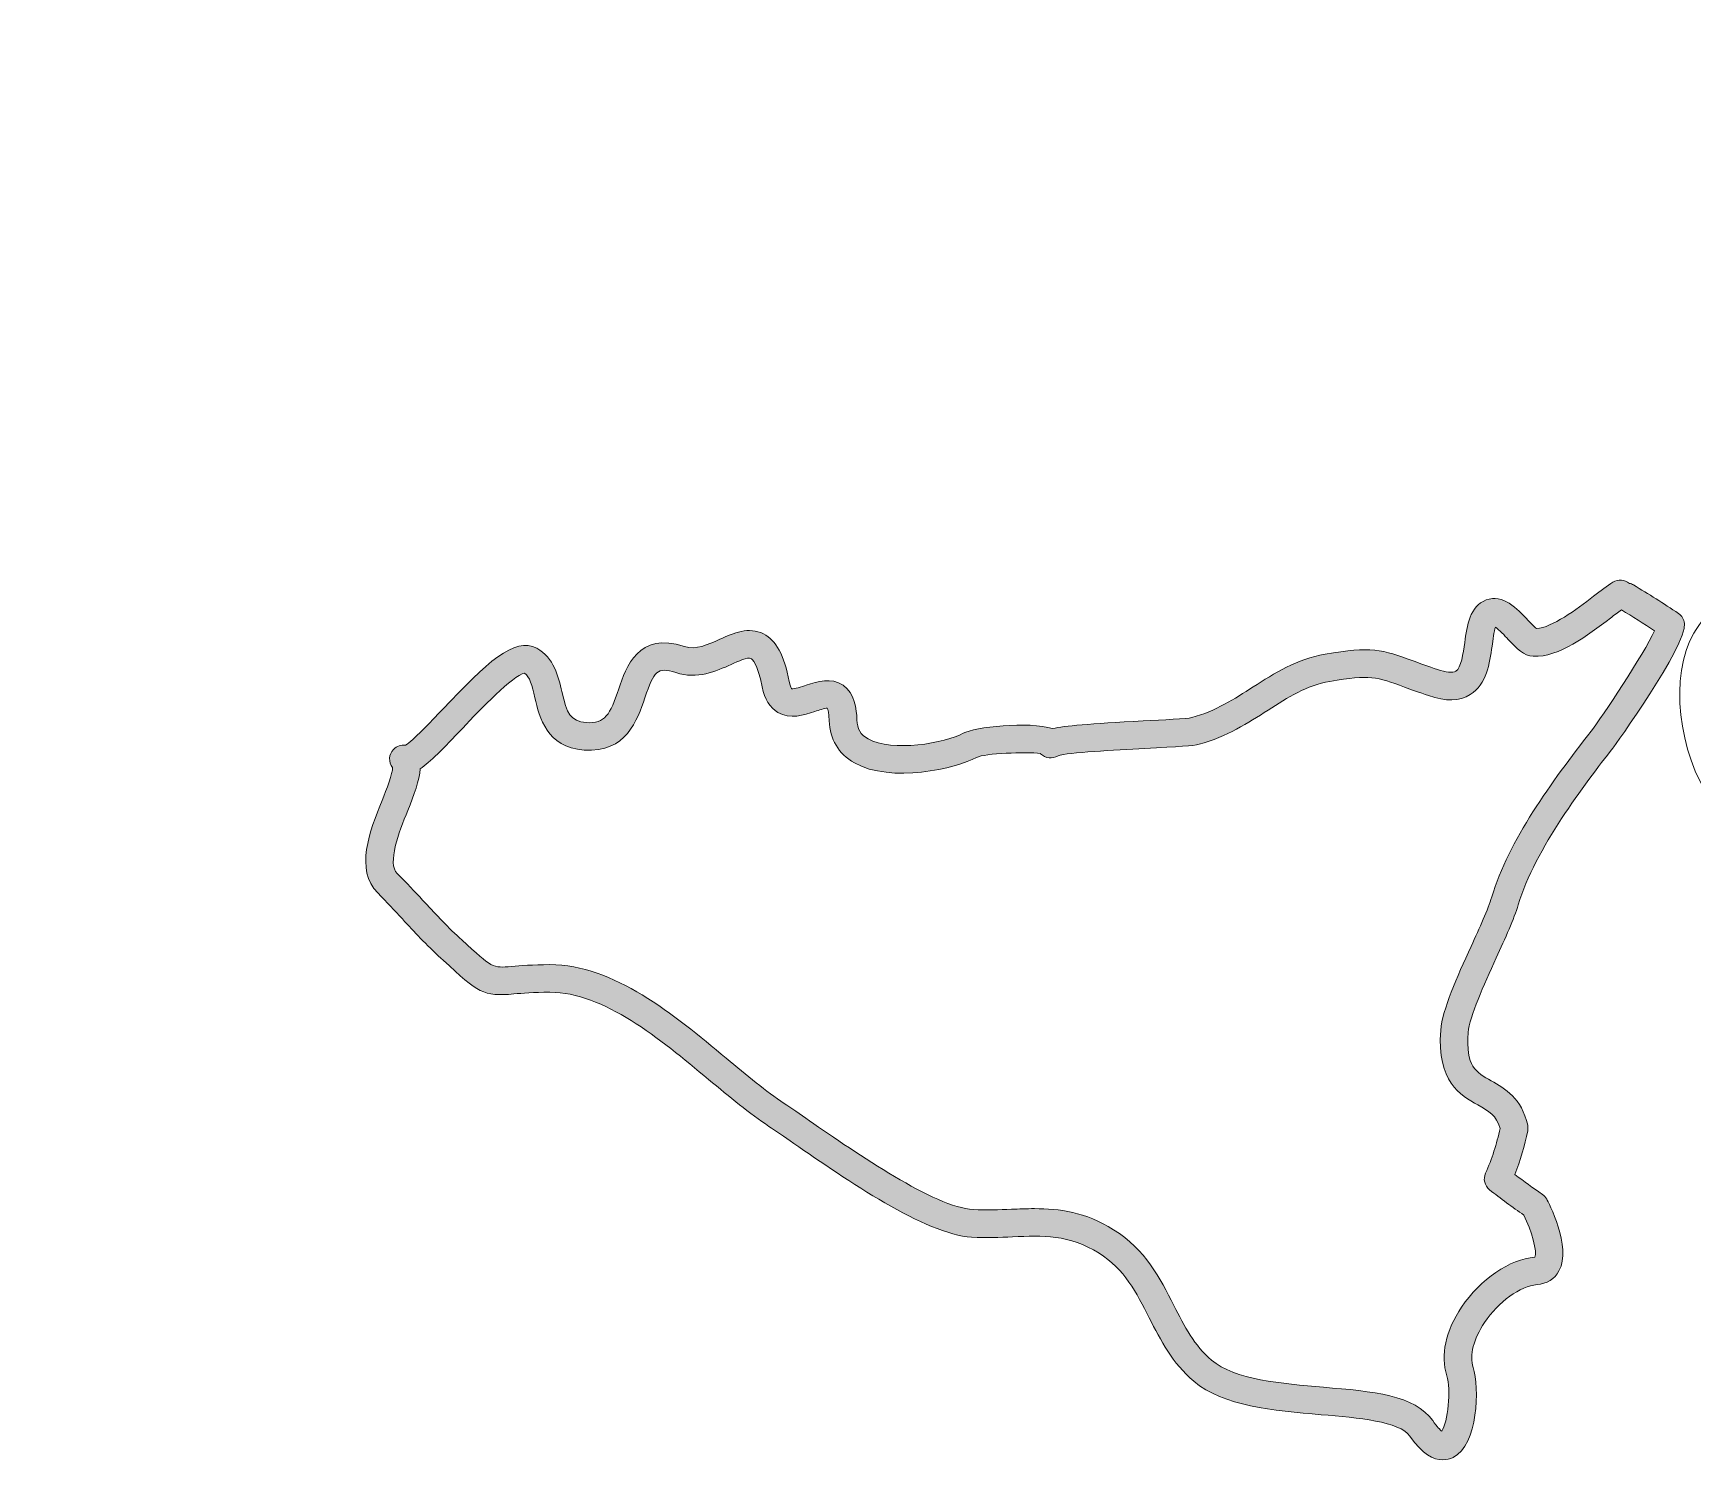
# Model space of a CAD drawing. Header units: inches. Extents: x 21 to 161, y 9 to 172.
# Drawn here: x 76.36 to 124.48, y 8.84 to 50.22 of the extents above; entities that cross this region are included whole.
import ezdxf

# ---------------------------------------------------------------- set-up
doc = ezdxf.new("R2010")
doc.units = ezdxf.units.IN
doc.header["$MEASUREMENT"] = 0
doc.layers.add('Livello 1', color=7, linetype='Continuous')

# ---------------------------------------------------------------- blocks, each defined once
blk = doc.blocks.new('block 2')
at = {"layer": 'Livello 1', "true_color": 0xffffff}
h = blk.add_hatch(color=7, dxfattribs=at)
h.dxf.hatch_style = 2
edge = h.paths.add_edge_path()
edge.add_spline(control_points=[(118.779, 23.393), (119.044, 23.973), (119.295, 24.522), (119.418, 24.935), (119.901, 26.561), (121.372, 28.461), (122.163, 29.481), (122.184, 29.509), (124.307, 32.449), (124.241, 33.095), (124.229, 33.214), (124.164, 33.321), (124.065, 33.387), (123.636, 33.674), (123.198, 33.952), (122.762, 34.213), (122.724, 34.236), (122.684, 34.251), (122.643, 34.26), (122.511, 34.374), (122.316, 34.392), (122.163, 34.293), (121.998, 34.186), (121.808, 34.041), (121.606, 33.888), (121.098, 33.501), (120.41, 32.977), (119.946, 32.946), (119.885, 32.998), (119.783, 33.106), (119.711, 33.182), (119.383, 33.531), (118.976, 33.966), (118.49, 33.777), (118.011, 33.59), (117.934, 33.034), (117.867, 32.544), (117.822, 32.217), (117.766, 31.811), (117.609, 31.714), (117.518, 31.657), (117.325, 31.674), (117.077, 31.759), (116.81, 31.85), (116.591, 31.931), (116.403, 32.001), (115.457, 32.35), (115.155, 32.432), (113.822, 32.205), (112.993, 32.064), (112.352, 31.652), (111.732, 31.254), (111.197, 30.91), (110.643, 30.555), (109.957, 30.365), (109.826, 30.334), (109.113, 30.297), (108.54, 30.268), (106.968, 30.186), (106.27, 30.129), (105.92, 30.045), (105.233, 30.269), (103.638, 30.084), (103.327, 29.912), (102.811, 29.627), (101.256, 29.355), (100.568, 29.748), (100.351, 29.872), (100.251, 30.042), (100.244, 30.3), (100.234, 30.617), (100.183, 31.066), (99.846, 31.302), (99.501, 31.543), (99.099, 31.41), (98.775, 31.303), (98.65, 31.262), (98.415, 31.183), (98.359, 31.205), (98.358, 31.205), (98.316, 31.245), (98.283, 31.409), (98.132, 32.178), (97.902, 32.605), (97.538, 32.793), (97.107, 33.015), (96.663, 32.814), (96.271, 32.638), (95.911, 32.475), (95.57, 32.323), (95.248, 32.429), (93.903, 32.874), (93.551, 31.825), (93.339, 31.198), (93.088, 30.456), (92.942, 30.177), (92.394, 30.223), (91.93, 30.259), (91.837, 30.485), (91.689, 31.12), (91.587, 31.558), (91.46, 32.102), (90.962, 32.377), (90.315, 32.732), (89.5, 31.947), (88.235, 30.612), (87.867, 30.223), (87.375, 29.704), (87.156, 29.562), (87.032, 29.581), (86.9, 29.542), (86.806, 29.444), (86.665, 29.298), (86.658, 29.073), (86.78, 28.918), (86.788, 28.752), (86.602, 28.282), (86.477, 27.966), (86.121, 27.068), (85.679, 25.952), (86.351, 25.279), (86.614, 25.014), (86.842, 24.767), (87.065, 24.526), (87.417, 24.145), (87.75, 23.785), (88.184, 23.386), (88.184, 23.386), (88.243, 23.332), (88.243, 23.332), (89.285, 22.374), (89.393, 22.274), (90.299, 22.351), (90.539, 22.371), (90.868, 22.399), (91.342, 22.4), (91.343, 22.4), (91.344, 22.4), (91.345, 22.4), (92.906, 22.4), (94.52, 21.056), (95.944, 19.871), (96.557, 19.361), (97.136, 18.879), (97.694, 18.509), (97.894, 18.376), (98.139, 18.207), (98.414, 18.016), (99.932, 16.964), (102.226, 15.374), (103.57, 15.297), (103.993, 15.271), (104.381, 15.288), (104.757, 15.304), (105.636, 15.343), (106.394, 15.375), (107.264, 14.832), (108, 14.372), (108.351, 13.682), (108.723, 12.951), (109.052, 12.305), (109.392, 11.638), (110.011, 11.116), (110.874, 10.387), (112.313, 10.265), (113.704, 10.146), (114.773, 10.055), (115.985, 9.952), (116.279, 9.522), (116.64, 8.994), (116.967, 8.837), (117.228, 8.837), (117.341, 8.837), (117.442, 8.867), (117.528, 8.909), (118.261, 9.266), (118.295, 10.935), (118.111, 11.516), (118, 11.868), (118.121, 12.343), (118.442, 12.82), (118.845, 13.419), (119.485, 13.881), (119.964, 13.919), (120.248, 13.942), (120.475, 14.083), (120.601, 14.316), (120.982, 15.015), (120.277, 16.34), (120.246, 16.397), (120.216, 16.453), (120.172, 16.501), (120.119, 16.537), (119.851, 16.72), (119.584, 16.913), (119.323, 17.113), (119.484, 17.522), (119.609, 17.947), (119.694, 18.38), (119.705, 18.433), (119.704, 18.487), (119.693, 18.54), (119.524, 19.328), (119.032, 19.606), (118.637, 19.829), (118.188, 20.082), (117.892, 20.25), (117.97, 21.23), (118.009, 21.706), (118.418, 22.602), (118.779, 23.393)], knot_values=[0, 0, 0, 0, 1, 1, 1, 2, 2, 2, 3, 3, 3, 4, 4, 4, 5, 5, 5, 6, 6, 6, 7, 7, 7, 8, 8, 8, 9, 9, 9, 10, 10, 10, 11, 11, 11, 12, 12, 12, 13, 13, 13, 14, 14, 14, 15, 15, 15, 16, 16, 16, 17, 17, 17, 18, 18, 18, 19, 19, 19, 20, 20, 20, 21, 21, 21, 22, 22, 22, 23, 23, 23, 24, 24, 24, 25, 25, 25, 26, 26, 26, 27, 27, 27, 28, 28, 28, 29, 29, 29, 30, 30, 30, 31, 31, 31, 32, 32, 32, 33, 33, 33, 34, 34, 34, 35, 35, 35, 36, 36, 36, 37, 37, 37, 38, 38, 38, 39, 39, 39, 40, 40, 40, 41, 41, 41, 42, 42, 42, 43, 43, 43, 44, 44, 44, 45, 45, 45, 46, 46, 46, 47, 47, 47, 48, 48, 48, 49, 49, 49, 50, 50, 50, 51, 51, 51, 52, 52, 52, 53, 53, 53, 54, 54, 54, 55, 55, 55, 56, 56, 56, 57, 57, 57, 58, 58, 58, 59, 59, 59, 60, 60, 60, 61, 61, 61, 62, 62, 62, 63, 63, 63, 64, 64, 64, 65, 65, 65, 66, 66, 66, 67, 67, 67, 68, 68, 68, 69, 69, 69, 70, 70, 70, 70], degree=3, periodic=1)
edge = h.paths.add_edge_path()
edge.add_spline(control_points=[(118.244, 19.132), (118.568, 18.949), (118.789, 18.825), (118.892, 18.45), (118.798, 18.002), (118.656, 17.564), (118.47, 17.149), (118.396, 16.982), (118.443, 16.786), (118.586, 16.672), (118.911, 16.415), (119.247, 16.166), (119.585, 15.934), (119.797, 15.503), (119.984, 14.853), (119.901, 14.716), (119.177, 14.659), (118.324, 14.076), (117.779, 13.267), (117.313, 12.577), (117.161, 11.869), (117.349, 11.275), (117.473, 10.879), (117.38, 9.925), (117.205, 9.666), (117.155, 9.704), (117.065, 9.789), (116.939, 9.974), (116.431, 10.717), (115.199, 10.821), (113.772, 10.943), (112.564, 11.046), (111.195, 11.162), (110.527, 11.727), (110.032, 12.145), (109.742, 12.713), (109.436, 13.314), (109.031, 14.11), (108.611, 14.933), (107.687, 15.511), (106.865, 16.025), (106.113, 16.123), (105.392, 16.123), (105.166, 16.123), (104.943, 16.113), (104.722, 16.104), (104.367, 16.089), (104, 16.072), (103.617, 16.095), (102.497, 16.16), (100.226, 17.733), (98.87, 18.673), (98.59, 18.868), (98.341, 19.04), (98.137, 19.176), (97.614, 19.522), (97.051, 19.99), (96.456, 20.486), (94.927, 21.758), (93.195, 23.2), (91.345, 23.2), (91.344, 23.2), (91.343, 23.2), (91.342, 23.2), (90.833, 23.199), (90.485, 23.169), (90.231, 23.148), (89.675, 23.1), (89.676, 23.101), (88.784, 23.921), (88.784, 23.921), (88.725, 23.975), (88.725, 23.975), (88.315, 24.352), (87.993, 24.7), (87.653, 25.069), (87.423, 25.317), (87.189, 25.571), (86.918, 25.843), (86.616, 26.146), (86.965, 27.027), (87.22, 27.671), (87.4, 28.125), (87.565, 28.541), (87.578, 28.884), (87.872, 29.073), (88.24, 29.455), (88.816, 30.062), (89.326, 30.601), (90.266, 31.593), (90.607, 31.656), (90.758, 31.549), (90.823, 31.309), (90.91, 30.939), (91.042, 30.37), (91.242, 29.51), (92.332, 29.425), (93.555, 29.334), (93.88, 30.3), (94.097, 30.942), (94.358, 31.714), (94.458, 31.849), (94.996, 31.67), (95.614, 31.465), (96.161, 31.71), (96.599, 31.908), (96.804, 32), (97.083, 32.128), (97.171, 32.082), (97.201, 32.066), (97.361, 31.952), (97.499, 31.254), (97.569, 30.899), (97.722, 30.65), (97.953, 30.515), (98.31, 30.307), (98.707, 30.438), (99.026, 30.544), (99.134, 30.579), (99.307, 30.637), (99.386, 30.638), (99.403, 30.601), (99.437, 30.502), (99.444, 30.276), (99.46, 29.739), (99.711, 29.316), (100.171, 29.054), (101.228, 28.451), (103.133, 28.891), (103.713, 29.211), (103.95, 29.33), (105.141, 29.378), (105.565, 29.324), (105.567, 29.322), (105.568, 29.321), (105.57, 29.319), (105.705, 29.179), (105.917, 29.159), (106.075, 29.261), (106.362, 29.353), (107.747, 29.425), (108.582, 29.469), (109.595, 29.521), (109.994, 29.546), (110.167, 29.593), (110.973, 29.816), (111.579, 30.205), (112.164, 30.581), (112.742, 30.952), (113.288, 31.303), (113.957, 31.417), (115.132, 31.618), (115.303, 31.554), (116.125, 31.25), (116.319, 31.179), (116.544, 31.096), (116.819, 31.002), (117.32, 30.83), (117.717, 30.84), (118.028, 31.033), (118.507, 31.328), (118.592, 31.942), (118.659, 32.435), (118.683, 32.606), (118.72, 32.876), (118.759, 32.989), (118.868, 32.912), (119.031, 32.737), (119.128, 32.635), (119.379, 32.367), (119.578, 32.155), (119.852, 32.145), (120.608, 32.11), (121.427, 32.746), (122.091, 33.251), (122.203, 33.336), (122.312, 33.419), (122.41, 33.491), (122.733, 33.297), (123.056, 33.094), (123.375, 32.885), (123.062, 32.214), (121.843, 30.374), (121.531, 29.971), (120.392, 28.501), (119.136, 26.796), (118.651, 25.163), (118.544, 24.803), (118.305, 24.28), (118.051, 23.725), (117.644, 22.832), (117.222, 21.91), (117.173, 21.293), (117.054, 19.804), (117.742, 19.416), (118.244, 19.132)], knot_values=[0, 0, 0, 0, 1, 1, 1, 2, 2, 2, 3, 3, 3, 4, 4, 4, 5, 5, 5, 6, 6, 6, 7, 7, 7, 8, 8, 8, 9, 9, 9, 10, 10, 10, 11, 11, 11, 12, 12, 12, 13, 13, 13, 14, 14, 14, 15, 15, 15, 16, 16, 16, 17, 17, 17, 18, 18, 18, 19, 19, 19, 20, 20, 20, 21, 21, 21, 22, 22, 22, 23, 23, 23, 24, 24, 24, 25, 25, 25, 26, 26, 26, 27, 27, 27, 28, 28, 28, 29, 29, 29, 30, 30, 30, 31, 31, 31, 32, 32, 32, 33, 33, 33, 34, 34, 34, 35, 35, 35, 36, 36, 36, 37, 37, 37, 38, 38, 38, 39, 39, 39, 40, 40, 40, 41, 41, 41, 42, 42, 42, 43, 43, 43, 44, 44, 44, 45, 45, 45, 46, 46, 46, 47, 47, 47, 48, 48, 48, 49, 49, 49, 50, 50, 50, 51, 51, 51, 52, 52, 52, 53, 53, 53, 54, 54, 54, 55, 55, 55, 56, 56, 56, 57, 57, 57, 58, 58, 58, 59, 59, 59, 60, 60, 60, 61, 61, 61, 62, 62, 62, 63, 63, 63, 64, 64, 64, 65, 65, 65, 65], degree=3, periodic=1)
at = {"layer": 'Livello 1', "lineweight": 0}
for points, knots in [([(155.176, 66.233), (155.008, 66.376), (154.631, 66.852), (154.266, 67.313), (152.954, 68.971), (152.27, 69.744), (151.681, 69.653), (150.121, 69.414), (146.778, 71.799), (145.491, 72.925), (143.555, 74.619), (141.526, 75.499), (139.376, 76.431), (138.834, 76.666), (138.279, 76.906), (137.712, 77.166), (137.001, 77.491), (136.218, 77.799), (135.39, 78.125), (133.394, 78.91), (131.131, 79.8), (129.723, 81.067), (129.306, 81.441), (129.108, 81.768), (129.132, 82.039), (129.176, 82.537), (129.99, 83.04), (130.707, 83.484), (131.426, 83.929), (132.105, 84.349), (132.422, 84.915), (132.899, 85.766), (132.946, 86.507), (132.561, 87.119), (131.363, 89.029), (126.245, 88.882), (121.542, 88.595), (120.728, 88.545), (120.088, 88.506), (119.773, 88.516), (119.689, 88.52), (119.609, 88.513), (119.531, 88.499), (118.711, 89.346), (117.798, 89.799), (116.835, 90.27), (116.513, 90.428), (116.184, 90.589), (115.85, 90.77), (115.565, 90.924), (115.513, 91.088), (115.428, 91.361), (115.311, 91.735), (115.151, 92.247), (114.302, 92.541), (113.074, 92.967), (111.182, 95.058), (110.052, 96.307), (109.915, 96.459), (109.788, 96.599), (109.674, 96.724), (107.449, 99.15), (106.579, 102.074), (105.658, 105.169), (105.171, 106.804), (104.668, 108.496), (103.946, 110.115), (103.903, 110.213), (103.819, 110.479), (103.723, 110.788), (103.16, 112.585), (102.478, 114.543), (101.502, 115.015), (101.228, 115.149), (100.936, 115.164), (100.661, 115.058), (99.417, 114.584), (97.621, 116.37), (96.178, 117.807), (95.287, 118.695), (94.518, 119.462), (93.84, 119.806), (92.032, 120.724), (88.936, 122.652), (88.504, 125.247), (88.44, 125.629), (88.274, 126.201), (88.081, 126.864), (87.613, 128.473), (86.829, 131.166), (87.47, 131.914), (87.498, 131.946), (87.513, 131.983), (87.529, 132.02), (87.728, 131.769), (87.964, 131.607), (88.262, 131.591), (88.826, 131.564), (89.339, 132.076), (89.927, 133.262), (90.908, 135.243), (90.096, 136.168), (89.309, 137.063), (88.818, 137.622), (88.311, 138.201), (88.068, 139.123), (87.35, 141.857), (90.329, 143.185), (92.957, 144.356), (93.699, 144.687), (94.398, 145), (94.976, 145.329), (95.755, 145.414), (97.484, 145.954), (97.778, 146.961), (97.808, 147.064), (97.823, 147.185), (97.816, 147.315), (98.066, 147.278), (98.133, 147.158), (98.248, 146.935), (98.393, 146.653), (98.592, 146.266), (99.185, 146.102), (99.324, 146.063), (99.464, 146.046), (99.605, 146.046), (100.33, 146.046), (101.068, 146.505), (101.68, 146.887), (101.74, 146.924), (101.796, 146.959), (101.854, 146.994), (102.568, 145.155), (102.715, 145.02), (102.932, 144.935), (103.276, 144.799), (103.693, 144.73), (104.115, 144.73), (104.905, 144.73), (105.713, 144.974), (106.088, 145.486), (106.302, 145.778), (106.552, 146.4), (105.83, 147.285), (105.618, 147.546), (105.173, 147.938), (104.658, 148.391), (104.042, 148.933), (102.907, 149.932), (102.788, 150.283), (102.841, 150.471), (102.893, 150.641), (102.939, 150.795), (103.135, 151.434), (103.276, 151.895), (103.045, 152.321), (102.882, 152.621), (102.566, 152.819), (102.115, 152.989), (102.2, 153.072), (102.293, 153.159), (102.387, 153.248), (103.055, 153.876), (103.811, 154.588), (103.678, 155.378), (103.504, 156.41), (102.443, 156.558), (101.669, 156.666), (101.201, 156.731), (100.717, 156.799), (100.558, 157.003), (100.657, 157.241), (101.345, 157.781), (101.807, 158.143), (102.857, 158.967), (104.047, 159.9), (104.08, 160.91), (104.093, 161.268), (103.971, 161.592), (103.728, 161.847), (102.961, 162.657), (101.069, 162.694), (99.4, 162.727), (98.546, 162.744), (97.578, 162.763), (97.317, 162.913), (96.706, 163.265), (95.644, 163.411), (94.618, 163.552), (93.913, 163.649), (93.248, 163.74), (92.798, 163.885), (91.928, 164.165), (90.996, 164.262), (90.095, 164.357), (89.773, 164.391), (89.453, 164.424), (89.141, 164.466), (89.128, 164.467), (89.115, 164.463), (89.102, 164.463), (89.064, 164.649), (89.008, 164.832), (88.923, 165.01), (88.581, 165.726), (87.971, 166.357), (87.434, 166.914), (87.006, 167.357), (86.601, 167.776), (86.403, 168.156), (86.278, 168.397), (86.229, 168.531), (86.21, 168.6), (86.23, 168.609), (86.25, 168.619), (86.268, 168.627), (86.569, 168.767), (87.071, 169.002), (87.283, 169.929), (87.435, 170.593), (87.207, 170.953), (86.989, 171.139), (86.38, 171.658), (85.126, 171.491), (82.92, 170.6), (82.92, 170.6), (82.774, 170.541), (82.774, 170.541), (82.422, 170.408), (82.132, 170.272), (81.877, 170.152), (81.141, 169.807), (80.735, 169.616), (79.756, 169.917), (79.363, 170.037), (78.415, 169.925), (76.91, 169.692), (76.777, 169.671), (76.667, 169.654), (76.592, 169.643), (75.907, 170.001), (75.259, 170.089), (74.667, 169.905), (73.466, 169.533), (72.798, 168.176), (72.261, 167.085), (72.118, 166.794), (71.983, 166.52), (71.858, 166.312), (71.672, 165.999), (71.518, 165.969), (71.467, 165.96), (71.112, 165.89), (70.519, 166.341), (69.995, 166.738), (69.152, 167.379), (68.102, 168.176), (67.122, 167.53), (66.98, 167.437), (66.734, 167.469), (66.473, 167.504), (66.037, 167.562), (65.223, 167.67), (64.996, 166.7), (64.971, 166.593), (64.853, 166.254), (64.729, 165.895), (64.412, 164.975), (64.182, 164.269), (64.029, 163.721), (63.351, 164.087), (62.736, 164.133), (62.195, 163.85), (60.845, 163.142), (60.548, 160.538), (60.482, 159.367), (59.537, 159.404), (58.161, 158.906), (56.791, 158.364), (56.55, 158.269), (56.281, 158.162), (56.162, 158.125), (55.424, 158.302), (55.358, 158.692), (55.291, 159.461), (55.213, 160.369), (55.103, 161.61), (52.733, 161.585), (52.16, 161.578), (51.732, 161.399), (51.462, 161.055), (50.949, 160.399), (51.183, 159.396), (51.372, 158.59), (51.429, 158.343), (51.484, 158.109), (51.494, 157.963), (51.551, 157.167), (50.896, 156.486), (50.264, 155.827), (50.036, 155.591), (49.822, 155.367), (49.638, 155.137), (48.826, 154.12), (48.426, 153.266), (48.279, 152.554), (48.245, 152.581), (48.234, 152.597), (48.234, 152.597), (48.225, 152.641), (48.284, 152.791), (48.319, 152.881), (48.441, 153.194), (48.646, 153.717), (48.23, 154.253), (47.831, 154.766), (47.057, 154.838), (46.307, 154.908), (46.016, 154.935), (45.243, 155.007), (45.218, 155.146), (45.106, 155.783), (44.674, 156.187), (44.327, 156.512), (43.906, 156.907), (43.708, 157.115), (43.813, 157.514), (43.866, 157.717), (44.311, 159.52), (43.486, 160.454), (43.252, 160.718), (42.819, 161.013), (42.075, 160.912), (40.824, 160.743), (38.52, 158.05), (38.09, 156.77), (37.939, 156.319), (37.979, 155.974), (38.211, 155.744), (38.416, 155.54), (38.431, 155.388), (38.424, 155.292), (38.385, 154.736), (37.4, 154.004), (36.681, 153.469), (36.138, 153.065), (35.691, 152.729), (35.456, 152.393), (35.035, 152.646), (34.441, 152.842), (33.586, 152.981), (32.863, 153.098), (31.854, 152.659), (30.785, 152.193), (29.504, 151.635), (28.052, 151.002), (27.621, 151.617), (27.443, 151.87), (26.996, 152.231), (25.993, 151.807), (24.683, 151.252), (22.838, 149.481), (23.071, 148.265), (23.231, 147.429), (25.725, 143.437), (26.425, 143.081), (26.981, 142.799), (27.261, 142.5), (27.257, 142.193), (27.244, 140.962), (23.623, 139.224), (22.26, 138.57), (21.312, 138.115), (21.167, 138.045), (21.091, 137.827), (21.056, 137.726), (21.063, 137.606), (21.109, 137.51), (21.234, 137.257), (21.36, 136.972), (21.494, 136.67), (22.225, 135.027), (23.225, 132.778), (25.185, 132.649), (25.359, 132.637), (25.411, 132.578), (25.447, 132.472), (25.687, 131.766), (24.8, 129.94), (24.51, 129.685), (23.044, 128.425), (24.356, 125.532), (25.268, 123.92), (25.906, 122.793), (27.508, 121.718), (29.253, 121.245), (30.632, 120.871), (31.871, 120.943), (32.742, 121.448), (32.87, 121.523), (32.966, 121.569), (33.037, 121.598), (32.917, 121.073), (32.243, 119.856), (31.958, 119.575), (31.106, 118.735), (30.79, 117.629), (31.152, 116.758), (31.489, 115.95), (32.33, 115.502), (33.48, 115.507), (35.367, 115.528), (38.747, 116.866), (40.001, 118.397), (40.478, 118.98), (40.662, 119.6), (40.824, 120.146), (40.96, 120.604), (41.088, 121.036), (41.371, 121.415), (41.595, 121.716), (41.903, 121.845), (42.259, 121.994), (42.824, 122.232), (43.528, 122.528), (43.75, 123.624), (44.177, 125.724), (46.552, 125.644), (48.819, 125.289), (49.418, 125.195), (52.352, 124.119), (52.843, 123.852), (53.683, 122.442), (57.761, 119.967), (59.277, 119.967), (59.285, 119.967), (59.292, 119.967), (59.299, 119.967), (61.959, 120.01), (62.379, 118.117), (62.728, 115.224), (62.8, 114.628), (62.868, 114.065), (62.977, 113.547), (63.199, 112.487), (63.828, 111.5), (64.437, 110.546), (65.12, 109.474), (65.766, 108.461), (65.822, 107.445), (65.82, 107.385), (65.797, 107.232), (65.767, 107.016), (65.392, 104.324), (65.319, 102.441), (66.176, 102.001), (66.807, 101.677), (67.475, 102.312), (67.694, 102.521), (67.92, 102.735), (68.038, 102.757), (68.059, 102.751), (68.271, 102.688), (68.496, 101.749), (68.592, 101.348), (68.783, 100.552), (68.933, 99.924), (69.419, 99.805), (71.928, 99.185), (71.958, 98.108), (72.011, 96.152), (72.019, 95.844), (72.028, 95.52), (72.048, 95.183), (72.088, 94.488), (72.292, 94.021), (72.672, 93.756), (73.276, 93.333), (74.112, 93.585), (74.85, 93.808), (75.314, 93.948), (75.841, 94.106), (76.096, 94.015), (78.153, 93.278), (78.85, 92.025), (79.734, 90.439), (80.01, 89.943), (80.296, 89.429), (80.646, 88.89), (81.003, 88.336), (81.808, 87.925), (82.66, 87.49), (83.432, 87.095), (84.23, 86.687), (84.666, 86.194), (84.817, 86.023), (84.904, 85.631), (84.981, 85.285), (85.09, 84.794), (85.193, 84.331), (85.512, 84.065), (85.874, 83.763), (86.21, 83.505), (86.535, 83.254), (87.382, 82.602), (88.113, 82.038), (88.896, 81.021), (89.95, 79.654), (90.51, 79.25), (92.05, 78.748), (92.403, 78.633), (92.685, 78.617), (92.912, 78.604), (93.26, 78.584), (93.47, 78.572), (93.859, 78.205), (93.94, 78.129), (94.087, 77.799), (94.194, 77.558), (94.542, 76.779), (95.065, 75.604), (96.104, 75.878), (96.628, 76.016), (96.995, 76.273), (97.319, 76.499), (97.82, 76.849), (98.15, 77.081), (98.926, 76.827), (99.228, 76.729), (99.529, 76.518), (99.821, 76.314), (100.517, 75.828), (101.472, 75.16), (102.581, 76.314), (102.637, 76.373), (102.67, 76.374), (102.707, 76.368), (103.101, 76.31), (103.938, 75.517), (105.687, 72.073), (105.8, 71.849), (105.887, 71.679), (105.938, 71.588), (106.131, 71.246), (106.196, 70.894), (106.26, 70.553), (106.342, 70.108), (106.428, 69.647), (106.837, 69.393), (107.201, 69.168), (107.703, 69.169), (108.519, 69.401), (108.705, 69.454), (108.867, 69.503), (109.01, 69.545), (109.391, 69.659), (109.668, 69.743), (109.769, 69.708), (109.883, 69.669), (110.086, 69.42), (110.368, 69.074), (110.379, 69.061), (110.39, 69.047), (110.401, 69.033), (109.725, 68.647), (109.056, 68.117), (109.165, 67.462), (109.257, 66.904), (109.875, 66.531), (110.953, 66.384), (112.299, 66.201), (114.461, 66.418), (115.244, 67.409), (115.669, 66.901), (116.448, 65.43), (116.585, 65.098), (116.826, 64.455), (116.756, 64.349), (116.524, 63.999), (116.398, 63.809), (116.242, 63.573), (116.096, 63.218), (115.846, 62.61), (115.825, 62.069), (116.034, 61.609), (116.425, 60.747), (117.485, 60.384), (118.51, 60.033), (119.134, 59.819), (119.779, 59.597), (120.09, 59.3), (120.159, 59.234), (120.283, 59.04), (120.404, 58.852), (120.825, 58.197), (121.401, 57.299), (122.282, 57.244), (122.814, 57.208), (123.323, 57.495), (123.816, 58.086), (124.028, 58.34), (124.337, 58.629), (124.59, 58.564), (125.486, 58.339), (126.156, 55.075), (126.409, 53.846), (126.51, 53.351), (126.584, 52.993), (126.65, 52.797), (126.908, 52.029), (127.355, 51.442), (127.787, 50.875), (128.159, 50.386), (128.51, 49.924), (128.729, 49.368), (129.024, 48.617), (129.067, 47.813), (129.113, 46.961), (129.14, 46.46), (129.168, 45.941), (129.252, 45.43), (129.281, 45.258), (129.403, 45.007), (129.703, 44.408), (130.145, 43.526), (131.318, 41.181), (130.947, 40.576), (130.928, 40.546), (130.878, 40.464), (130.637, 40.463), (130.474, 40.461), (130.329, 40.462), (130.197, 40.462), (129.05, 40.477), (128.84, 40.431), (127.335, 39.538), (126.984, 39.329), (126.51, 38.995), (126.453, 38.509), (126.397, 38.031), (126.75, 37.69), (127.062, 37.39), (127.286, 37.173), (127.519, 36.949), (127.527, 36.749), (127.583, 35.424), (126.831, 34.872), (125.961, 34.234), (125.421, 33.838), (124.862, 33.428), (124.51, 32.813), (123.805, 31.583), (124.043, 29.355), (125.028, 27.946), (125.597, 27.133), (126.35, 26.701), (127.18, 26.701), (127.32, 26.701), (127.462, 26.713), (127.606, 26.738), (130.795, 27.287), (131.352, 28.331), (132.274, 30.06), (132.607, 30.685), (132.985, 31.393), (133.563, 32.234), (134.048, 32.941), (134.641, 33.3), (135.214, 33.647), (136.266, 34.285), (137.26, 34.886), (136.938, 37.244), (136.797, 38.273), (137.449, 40.856), (138.711, 41.685), (139.239, 42.032), (139.801, 42.017), (140.428, 41.638), (141.145, 41.206), (141.969, 41.227), (142.75, 41.698), (143.645, 42.237), (144.311, 43.281), (144.266, 44.074), (144.243, 44.485), (144.036, 44.799), (143.685, 44.96), (143.091, 45.232), (143.283, 46.721), (143.423, 47.809), (143.522, 48.576), (143.607, 49.239), (143.498, 49.687), (143.181, 50.991), (141.384, 51.851), (139.481, 52.762), (137.98, 53.48), (136.28, 54.294), (136.08, 55.13), (136.019, 55.383), (136.102, 55.652), (136.333, 55.954), (136.571, 56.263), (136.889, 57.011), (137.431, 58.306), (138.413, 60.654), (140.241, 65.024), (141.667, 65.331), (141.804, 65.359), (142.019, 65.371), (142.294, 65.115), (142.6, 64.829), (142.875, 64.482), (143.167, 64.113), (144.034, 63.018), (145.011, 61.777), (147.117, 61.915), (148.058, 61.979), (149.109, 61.9), (150.328, 61.676), (150.364, 61.601), (150.38, 61.403), (150.388, 61.303), (150.408, 61.048), (150.429, 60.784), (150.661, 60.634), (151.32, 60.214), (151.482, 59.508), (151.67, 58.689), (151.91, 57.649), (152.181, 56.469), (153.526, 55.656), (154.865, 54.847), (155.714, 54.602), (156.366, 54.834), (157.075, 55.088), (157.336, 55.825), (157.637, 56.679), (157.875, 57.353), (158.145, 58.116), (158.681, 58.803), (160.568, 61.22), (156.859, 64.804), (155.176, 66.233)], [0, 0, 0, 0, 1, 1, 1, 2, 2, 2, 3, 3, 3, 4, 4, 4, 5, 5, 5, 6, 6, 6, 7, 7, 7, 8, 8, 8, 9, 9, 9, 10, 10, 10, 11, 11, 11, 12, 12, 12, 13, 13, 13, 14, 14, 14, 15, 15, 15, 16, 16, 16, 17, 17, 17, 18, 18, 18, 19, 19, 19, 20, 20, 20, 21, 21, 21, 22, 22, 22, 23, 23, 23, 24, 24, 24, 25, 25, 25, 26, 26, 26, 27, 27, 27, 28, 28, 28, 29, 29, 29, 30, 30, 30, 31, 31, 31, 32, 32, 32, 33, 33, 33, 34, 34, 34, 35, 35, 35, 36, 36, 36, 37, 37, 37, 38, 38, 38, 39, 39, 39, 40, 40, 40, 41, 41, 41, 42, 42, 42, 43, 43, 43, 44, 44, 44, 45, 45, 45, 46, 46, 46, 47, 47, 47, 48, 48, 48, 49, 49, 49, 50, 50, 50, 51, 51, 51, 52, 52, 52, 53, 53, 53, 54, 54, 54, 55, 55, 55, 56, 56, 56, 57, 57, 57, 58, 58, 58, 59, 59, 59, 60, 60, 60, 61, 61, 61, 62, 62, 62, 63, 63, 63, 64, 64, 64, 65, 65, 65, 66, 66, 66, 67, 67, 67, 68, 68, 68, 69, 69, 69, 70, 70, 70, 71, 71, 71, 72, 72, 72, 73, 73, 73, 74, 74, 74, 75, 75, 75, 76, 76, 76, 77, 77, 77, 78, 78, 78, 79, 79, 79, 80, 80, 80, 81, 81, 81, 82, 82, 82, 83, 83, 83, 84, 84, 84, 85, 85, 85, 86, 86, 86, 87, 87, 87, 88, 88, 88, 89, 89, 89, 90, 90, 90, 91, 91, 91, 92, 92, 92, 93, 93, 93, 94, 94, 94, 95, 95, 95, 96, 96, 96, 97, 97, 97, 98, 98, 98, 99, 99, 99, 100, 100, 100, 101, 101, 101, 102, 102, 102, 103, 103, 103, 104, 104, 104, 105, 105, 105, 106, 106, 106, 107, 107, 107, 108, 108, 108, 109, 109, 109, 110, 110, 110, 111, 111, 111, 112, 112, 112, 113, 113, 113, 114, 114, 114, 115, 115, 115, 116, 116, 116, 117, 117, 117, 118, 118, 118, 119, 119, 119, 120, 120, 120, 121, 121, 121, 122, 122, 122, 123, 123, 123, 124, 124, 124, 125, 125, 125, 126, 126, 126, 127, 127, 127, 128, 128, 128, 129, 129, 129, 130, 130, 130, 131, 131, 131, 132, 132, 132, 133, 133, 133, 134, 134, 134, 135, 135, 135, 136, 136, 136, 137, 137, 137, 138, 138, 138, 139, 139, 139, 140, 140, 140, 141, 141, 141, 142, 142, 142, 143, 143, 143, 144, 144, 144, 145, 145, 145, 146, 146, 146, 147, 147, 147, 148, 148, 148, 149, 149, 149, 150, 150, 150, 151, 151, 151, 152, 152, 152, 153, 153, 153, 154, 154, 154, 155, 155, 155, 156, 156, 156, 157, 157, 157, 158, 158, 158, 159, 159, 159, 160, 160, 160, 161, 161, 161, 162, 162, 162, 163, 163, 163, 164, 164, 164, 165, 165, 165, 166, 166, 166, 167, 167, 167, 168, 168, 168, 169, 169, 169, 170, 170, 170, 171, 171, 171, 172, 172, 172, 173, 173, 173, 174, 174, 174, 175, 175, 175, 176, 176, 176, 177, 177, 177, 178, 178, 178, 179, 179, 179, 180, 180, 180, 181, 181, 181, 182, 182, 182, 183, 183, 183, 184, 184, 184, 185, 185, 185, 186, 186, 186, 187, 187, 187, 188, 188, 188, 189, 189, 189, 190, 190, 190, 191, 191, 191, 192, 192, 192, 193, 193, 193, 194, 194, 194, 195, 195, 195, 196, 196, 196, 197, 197, 197, 198, 198, 198, 199, 199, 199, 200, 200, 200, 201, 201, 201, 202, 202, 202, 203, 203, 203, 204, 204, 204, 205, 205, 205, 206, 206, 206, 207, 207, 207, 208, 208, 208, 209, 209, 209, 210, 210, 210, 211, 211, 211, 212, 212, 212, 213, 213, 213, 214, 214, 214, 215, 215, 215, 216, 216, 216, 217, 217, 217, 218, 218, 218, 219, 219, 219, 220, 220, 220, 221, 221, 221, 222, 222, 222, 223, 223, 223, 224, 224, 224, 225, 225, 225, 226, 226, 226, 227, 227, 227, 228, 228, 228, 229, 229, 229, 230, 230, 230, 231, 231, 231, 232, 232, 232, 233, 233, 233, 234, 234, 234, 235, 235, 235, 236, 236, 236, 237, 237, 237, 238, 238, 238, 239, 239, 239, 240, 240, 240, 241, 241, 241, 242, 242, 242, 243, 243, 243, 244, 244, 244, 245, 245, 245, 246, 246, 246, 247, 247, 247, 248, 248, 248, 248]), ([(118.779, 23.393), (119.044, 23.973), (119.295, 24.522), (119.418, 24.935), (119.901, 26.561), (121.372, 28.461), (122.163, 29.481), (122.184, 29.509), (124.307, 32.449), (124.241, 33.095), (124.229, 33.214), (124.164, 33.321), (124.065, 33.387), (123.636, 33.674), (123.198, 33.952), (122.762, 34.213), (122.724, 34.236), (122.684, 34.251), (122.643, 34.26), (122.511, 34.374), (122.316, 34.392), (122.163, 34.293), (121.998, 34.186), (121.808, 34.041), (121.606, 33.888), (121.098, 33.501), (120.41, 32.977), (119.946, 32.946), (119.885, 32.998), (119.783, 33.106), (119.711, 33.182), (119.383, 33.531), (118.976, 33.966), (118.49, 33.777), (118.011, 33.59), (117.934, 33.034), (117.867, 32.544), (117.822, 32.217), (117.766, 31.811), (117.609, 31.714), (117.518, 31.657), (117.325, 31.674), (117.077, 31.759), (116.81, 31.85), (116.591, 31.931), (116.403, 32.001), (115.457, 32.35), (115.155, 32.432), (113.822, 32.205), (112.993, 32.064), (112.352, 31.652), (111.732, 31.254), (111.197, 30.91), (110.643, 30.555), (109.957, 30.365), (109.826, 30.334), (109.113, 30.297), (108.54, 30.268), (106.968, 30.186), (106.27, 30.129), (105.92, 30.045), (105.233, 30.269), (103.638, 30.084), (103.327, 29.912), (102.811, 29.627), (101.256, 29.355), (100.568, 29.748), (100.351, 29.872), (100.251, 30.042), (100.244, 30.3), (100.234, 30.617), (100.183, 31.066), (99.846, 31.302), (99.501, 31.543), (99.099, 31.41), (98.775, 31.303), (98.65, 31.262), (98.415, 31.183), (98.359, 31.205), (98.358, 31.205), (98.316, 31.245), (98.283, 31.409), (98.132, 32.178), (97.902, 32.605), (97.538, 32.793), (97.107, 33.015), (96.663, 32.814), (96.271, 32.638), (95.911, 32.475), (95.57, 32.323), (95.248, 32.429), (93.903, 32.874), (93.551, 31.825), (93.339, 31.198), (93.088, 30.456), (92.942, 30.177), (92.394, 30.223), (91.93, 30.259), (91.837, 30.485), (91.689, 31.12), (91.587, 31.558), (91.46, 32.102), (90.962, 32.377), (90.315, 32.732), (89.5, 31.947), (88.235, 30.612), (87.867, 30.223), (87.375, 29.704), (87.156, 29.562), (87.032, 29.581), (86.9, 29.542), (86.806, 29.444), (86.665, 29.298), (86.658, 29.073), (86.78, 28.918), (86.788, 28.752), (86.602, 28.282), (86.477, 27.966), (86.121, 27.068), (85.679, 25.952), (86.351, 25.279), (86.614, 25.014), (86.842, 24.767), (87.065, 24.526), (87.417, 24.145), (87.75, 23.785), (88.184, 23.386), (88.184, 23.386), (88.243, 23.332), (88.243, 23.332), (89.285, 22.374), (89.393, 22.274), (90.299, 22.351), (90.539, 22.371), (90.868, 22.399), (91.342, 22.4), (91.343, 22.4), (91.344, 22.4), (91.345, 22.4), (92.906, 22.4), (94.52, 21.056), (95.944, 19.871), (96.557, 19.361), (97.136, 18.879), (97.694, 18.509), (97.894, 18.376), (98.139, 18.207), (98.414, 18.016), (99.932, 16.964), (102.226, 15.374), (103.57, 15.297), (103.993, 15.271), (104.381, 15.288), (104.757, 15.304), (105.636, 15.343), (106.394, 15.375), (107.264, 14.832), (108, 14.372), (108.351, 13.682), (108.723, 12.951), (109.052, 12.305), (109.392, 11.638), (110.011, 11.116), (110.874, 10.387), (112.313, 10.265), (113.704, 10.146), (114.773, 10.055), (115.985, 9.952), (116.279, 9.522), (116.64, 8.994), (116.967, 8.837), (117.228, 8.837), (117.341, 8.837), (117.442, 8.867), (117.528, 8.909), (118.261, 9.266), (118.295, 10.935), (118.111, 11.516), (118, 11.868), (118.121, 12.343), (118.442, 12.82), (118.845, 13.419), (119.485, 13.881), (119.964, 13.919), (120.248, 13.942), (120.475, 14.083), (120.601, 14.316), (120.982, 15.015), (120.277, 16.34), (120.246, 16.397), (120.216, 16.453), (120.172, 16.501), (120.119, 16.537), (119.851, 16.72), (119.584, 16.913), (119.323, 17.113), (119.484, 17.522), (119.609, 17.947), (119.694, 18.38), (119.705, 18.433), (119.704, 18.487), (119.693, 18.54), (119.524, 19.328), (119.032, 19.606), (118.637, 19.829), (118.188, 20.082), (117.892, 20.25), (117.97, 21.23), (118.009, 21.706), (118.418, 22.602), (118.779, 23.393)], [0, 0, 0, 0, 1, 1, 1, 2, 2, 2, 3, 3, 3, 4, 4, 4, 5, 5, 5, 6, 6, 6, 7, 7, 7, 8, 8, 8, 9, 9, 9, 10, 10, 10, 11, 11, 11, 12, 12, 12, 13, 13, 13, 14, 14, 14, 15, 15, 15, 16, 16, 16, 17, 17, 17, 18, 18, 18, 19, 19, 19, 20, 20, 20, 21, 21, 21, 22, 22, 22, 23, 23, 23, 24, 24, 24, 25, 25, 25, 26, 26, 26, 27, 27, 27, 28, 28, 28, 29, 29, 29, 30, 30, 30, 31, 31, 31, 32, 32, 32, 33, 33, 33, 34, 34, 34, 35, 35, 35, 36, 36, 36, 37, 37, 37, 38, 38, 38, 39, 39, 39, 40, 40, 40, 41, 41, 41, 42, 42, 42, 43, 43, 43, 44, 44, 44, 45, 45, 45, 46, 46, 46, 47, 47, 47, 48, 48, 48, 49, 49, 49, 50, 50, 50, 51, 51, 51, 52, 52, 52, 53, 53, 53, 54, 54, 54, 55, 55, 55, 56, 56, 56, 57, 57, 57, 58, 58, 58, 59, 59, 59, 60, 60, 60, 61, 61, 61, 62, 62, 62, 63, 63, 63, 64, 64, 64, 65, 65, 65, 66, 66, 66, 67, 67, 67, 68, 68, 68, 69, 69, 69, 70, 70, 70, 70]), ([(118.244, 19.132), (118.568, 18.949), (118.789, 18.825), (118.892, 18.45), (118.798, 18.002), (118.656, 17.564), (118.47, 17.149), (118.396, 16.982), (118.443, 16.786), (118.586, 16.672), (118.911, 16.415), (119.247, 16.166), (119.585, 15.934), (119.797, 15.503), (119.984, 14.853), (119.901, 14.716), (119.177, 14.659), (118.324, 14.076), (117.779, 13.267), (117.313, 12.577), (117.161, 11.869), (117.349, 11.275), (117.473, 10.879), (117.38, 9.925), (117.205, 9.666), (117.155, 9.704), (117.065, 9.789), (116.939, 9.974), (116.431, 10.717), (115.199, 10.821), (113.772, 10.943), (112.564, 11.046), (111.195, 11.162), (110.527, 11.727), (110.032, 12.145), (109.742, 12.713), (109.436, 13.314), (109.031, 14.11), (108.611, 14.933), (107.687, 15.511), (106.865, 16.025), (106.113, 16.123), (105.392, 16.123), (105.166, 16.123), (104.943, 16.113), (104.722, 16.104), (104.367, 16.089), (104, 16.072), (103.617, 16.095), (102.497, 16.16), (100.226, 17.733), (98.87, 18.673), (98.59, 18.868), (98.341, 19.04), (98.137, 19.176), (97.614, 19.522), (97.051, 19.99), (96.456, 20.486), (94.927, 21.758), (93.195, 23.2), (91.345, 23.2), (91.344, 23.2), (91.343, 23.2), (91.342, 23.2), (90.833, 23.199), (90.485, 23.169), (90.231, 23.148), (89.675, 23.1), (89.676, 23.101), (88.784, 23.921), (88.784, 23.921), (88.725, 23.975), (88.725, 23.975), (88.315, 24.352), (87.993, 24.7), (87.653, 25.069), (87.423, 25.317), (87.189, 25.571), (86.918, 25.843), (86.616, 26.146), (86.965, 27.027), (87.22, 27.671), (87.4, 28.125), (87.565, 28.541), (87.578, 28.884), (87.872, 29.073), (88.24, 29.455), (88.816, 30.062), (89.326, 30.601), (90.266, 31.593), (90.607, 31.656), (90.758, 31.549), (90.823, 31.309), (90.91, 30.939), (91.042, 30.37), (91.242, 29.51), (92.332, 29.425), (93.555, 29.334), (93.88, 30.3), (94.097, 30.942), (94.358, 31.714), (94.458, 31.849), (94.996, 31.67), (95.614, 31.465), (96.161, 31.71), (96.599, 31.908), (96.804, 32), (97.083, 32.128), (97.171, 32.082), (97.201, 32.066), (97.361, 31.952), (97.499, 31.254), (97.569, 30.899), (97.722, 30.65), (97.953, 30.515), (98.31, 30.307), (98.707, 30.438), (99.026, 30.544), (99.134, 30.579), (99.307, 30.637), (99.386, 30.638), (99.403, 30.601), (99.437, 30.502), (99.444, 30.276), (99.46, 29.739), (99.711, 29.316), (100.171, 29.054), (101.228, 28.451), (103.133, 28.891), (103.713, 29.211), (103.95, 29.33), (105.141, 29.378), (105.565, 29.324), (105.567, 29.322), (105.568, 29.321), (105.57, 29.319), (105.705, 29.179), (105.917, 29.159), (106.075, 29.261), (106.362, 29.353), (107.747, 29.425), (108.582, 29.469), (109.595, 29.521), (109.994, 29.546), (110.167, 29.593), (110.973, 29.816), (111.579, 30.205), (112.164, 30.581), (112.742, 30.952), (113.288, 31.303), (113.957, 31.417), (115.132, 31.618), (115.303, 31.554), (116.125, 31.25), (116.319, 31.179), (116.544, 31.096), (116.819, 31.002), (117.32, 30.83), (117.717, 30.84), (118.028, 31.033), (118.507, 31.328), (118.592, 31.942), (118.659, 32.435), (118.683, 32.606), (118.72, 32.876), (118.759, 32.989), (118.868, 32.912), (119.031, 32.737), (119.128, 32.635), (119.379, 32.367), (119.578, 32.155), (119.852, 32.145), (120.608, 32.11), (121.427, 32.746), (122.091, 33.251), (122.203, 33.336), (122.312, 33.419), (122.41, 33.491), (122.733, 33.297), (123.056, 33.094), (123.375, 32.885), (123.062, 32.214), (121.843, 30.374), (121.531, 29.971), (120.392, 28.501), (119.136, 26.796), (118.651, 25.163), (118.544, 24.803), (118.305, 24.28), (118.051, 23.725), (117.644, 22.832), (117.222, 21.91), (117.173, 21.293), (117.054, 19.804), (117.742, 19.416), (118.244, 19.132)], [0, 0, 0, 0, 1, 1, 1, 2, 2, 2, 3, 3, 3, 4, 4, 4, 5, 5, 5, 6, 6, 6, 7, 7, 7, 8, 8, 8, 9, 9, 9, 10, 10, 10, 11, 11, 11, 12, 12, 12, 13, 13, 13, 14, 14, 14, 15, 15, 15, 16, 16, 16, 17, 17, 17, 18, 18, 18, 19, 19, 19, 20, 20, 20, 21, 21, 21, 22, 22, 22, 23, 23, 23, 24, 24, 24, 25, 25, 25, 26, 26, 26, 27, 27, 27, 28, 28, 28, 29, 29, 29, 30, 30, 30, 31, 31, 31, 32, 32, 32, 33, 33, 33, 34, 34, 34, 35, 35, 35, 36, 36, 36, 37, 37, 37, 38, 38, 38, 39, 39, 39, 40, 40, 40, 41, 41, 41, 42, 42, 42, 43, 43, 43, 44, 44, 44, 45, 45, 45, 46, 46, 46, 47, 47, 47, 48, 48, 48, 49, 49, 49, 50, 50, 50, 51, 51, 51, 52, 52, 52, 53, 53, 53, 54, 54, 54, 55, 55, 55, 56, 56, 56, 57, 57, 57, 58, 58, 58, 59, 59, 59, 60, 60, 60, 61, 61, 61, 62, 62, 62, 63, 63, 63, 64, 64, 64, 65, 65, 65, 65])]:
    blk.add_open_spline(points, degree=3, knots=knots, dxfattribs=at)

msp = doc.modelspace()

# ---------------------------------------------------------------- block references
at = {"layer": 'Livello 1'}
msp.add_blockref('block 2', (0, 0), dxfattribs=at)

doc.saveas('drawing.dxf')
